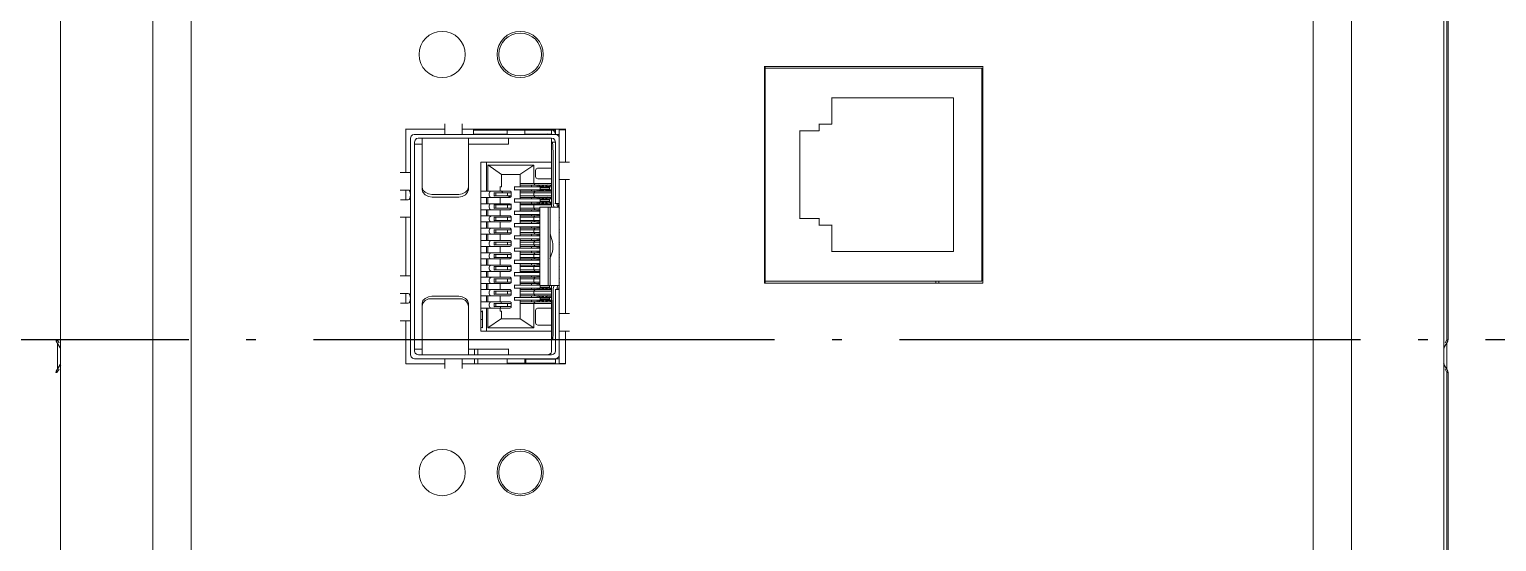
# Model space of a CAD drawing. Header units: millimetres. Extents: x 30557 to 235556, y -116603 to -73383.
# Drawn here: x 131827.3 to 131903.6, y -74602 to -74575.3 of the extents above; entities that cross this region are included whole.
import ezdxf

# ---------------------------------------------------------------- set-up
doc = ezdxf.new("R2010")
doc.units = ezdxf.units.MM
doc.linetypes.add('ZWCAD_ISO04W100', pattern=[30.5, 24, -3, 0.5, -3])

# ---------------------------------------------------------------- blocks, each defined once
blk = doc.blocks.new('RS20-0800')
at = {"lineweight": 0}
for points in [[(16011.037, 3262.494), (16011.037, 3392.391)], [(16017.049, 3392.391), (16017.049, 3262.345)], [(16095.047, 3392.391), (16095.047, 3262.345)], [(16101.036, 3262.494), (16101.036, 3392.391)], [(16019.546, 3388.412), (16019.546, 3261.775)], [(16092.548, 3388.412), (16092.548, 3262.282)], [(16092.548, 3267.278), (16092.548, 3388.242)], [(16101.036, 3372.283), (16101.036, 3331.919)], [(16101.248, 3371.627), (16101.248, 3332.533)], [(16101.332, 3371.627), (16101.332, 3332.533)], [(16071.043, 3350.313), (16056.82, 3350.313)], [(16056.841, 3350.313), (16056.841, 3336.216)], [(16056.883, 3350.185), (16056.883, 3350.334)], [(16071.043, 3336.216), (16071.043, 3350.334)], [(16070.98, 3350.185), (16056.863, 3350.185)], [(16056.883, 3350.185), (16056.883, 3336.343)], [(16070.98, 3350.185), (16070.98, 3336.343)], [(16061.223, 3346.545), (16061.223, 3348.281)], [(16061.223, 3348.259), (16069.139, 3348.259)], [(16069.139, 3348.259), (16069.139, 3338.269)], [(16036.035, 3345.889), (16036.035, 3346.566)], [(16037.177, 3345.889), (16037.177, 3346.566)], [(16060.397, 3346.122), (16060.397, 3346.566)], [(16060.397, 3346.545), (16061.223, 3346.545)], [(16036.035, 3346.227), (16033.474, 3346.227)], [(16033.495, 3346.227), (16033.495, 3343.412)], [(16034.067, 3345.889), (16033.939, 3345.868), (16033.855, 3345.762), (16033.812, 3345.635)], [(16033.812, 3345.635), (16033.812, 3331.538)], [(16043.232, 3345.889), (16034.045, 3345.889)], [(16034.067, 3345.381), (16034.108, 3345.508), (16034.193, 3345.613), (16034.32, 3345.635)], [(16042.977, 3345.635), (16034.3, 3345.635)], [(16034.574, 3345.635), (16034.574, 3342.46)], [(16043.887, 3346.227), (16037.157, 3346.227)], [(16037.58, 3345.635), (16037.58, 3342.46)], [(16037.898, 3345.91), (16037.898, 3346.185)], [(16037.898, 3346.164), (16040.099, 3346.164)], [(16037.898, 3345.91), (16040.099, 3345.91)], [(16041.241, 3346.164), (16040.077, 3346.164)], [(16040.099, 3346.164), (16040.099, 3346.249)], [(16040.099, 3345.889), (16040.099, 3346.185)], [(16040.184, 3345.635), (16040.184, 3345.254)], [(16041.241, 3346.164), (16041.241, 3346.249)], [(16041.241, 3345.889), (16041.241, 3346.185)], [(16041.241, 3346.164), (16042.977, 3346.164)], [(16041.241, 3345.91), (16042.977, 3345.91)], [(16042.829, 3345.889), (16042.703, 3345.931)], [(16042.977, 3345.91), (16042.977, 3346.185)], [(16043.232, 3345.91), (16043.21, 3346.038), (16043.105, 3346.142), (16042.977, 3346.164)], [(16042.977, 3346.164), (16043.232, 3346.164)], [(16042.977, 3345.91), (16042.977, 3345.889)], [(16042.977, 3345.635), (16043.105, 3345.613), (16043.21, 3345.508), (16043.232, 3345.381)], [(16042.977, 3345.635), (16042.977, 3345.381)], [(16043.232, 3345.91), (16043.232, 3346.185)], [(16043.232, 3345.91), (16043.232, 3345.889)], [(16043.486, 3345.635), (16043.464, 3345.762), (16043.358, 3345.868), (16043.232, 3345.889)], [(16043.232, 3345.889), (16043.486, 3345.889)], [(16043.486, 3346.227), (16043.486, 3346.185)], [(16043.486, 3345.635), (16043.486, 3346.207)], [(16043.486, 3346.185), (16043.887, 3346.185)], [(16043.486, 3342.671), (16043.486, 3345.656)], [(16043.887, 3344.09), (16043.887, 3346.249)], [(16059.149, 3340.407), (16059.149, 3346.142)], [(16059.149, 3346.122), (16060.397, 3346.122)], [(16034.067, 3345.381), (16034.067, 3331.792)], [(16034.067, 3345.254), (16034.574, 3345.254)], [(16040.184, 3345.254), (16037.558, 3345.254)], [(16042.977, 3341.148), (16042.977, 3345.401)], [(16042.977, 3345.381), (16042.998, 3345.36)], [(16042.977, 3345.381), (16042.998, 3345.381)], [(16043.083, 3344.746), (16043.062, 3345), (16043.062, 3345.19), (16043.041, 3345.339), (16042.998, 3345.381)], [(16042.998, 3345.381), (16043.232, 3345.381)], [(16043.083, 3341.783), (16043.083, 3344.767)], [(16043.232, 3345.381), (16043.232, 3342.671)], [(16038.384, 3344.09), (16038.744, 3344.09)], [(16038.384, 3344.09), (16038.384, 3342.185)], [(16038.744, 3344.09), (16038.744, 3342.185)], [(16038.744, 3344.09), (16042.977, 3344.09)], [(16039.739, 3343.285), (16038.829, 3343.899)], [(16038.85, 3342.185), (16038.85, 3343.899)], [(16038.85, 3343.877), (16041.834, 3343.877)], [(16041.834, 3343.877), (16040.924, 3343.285)], [(16041.834, 3343.877), (16041.834, 3342.693)], [(16042.089, 3343.687), (16041.982, 3343.645), (16041.94, 3343.539)], [(16041.94, 3343.539), (16041.94, 3343.138)], [(16042.935, 3343.687), (16042.067, 3343.687)], [(16042.977, 3343.687), (16042.914, 3343.687)], [(16043.486, 3344.09), (16044.163, 3344.09)], [(16033.812, 3343.412), (16033.135, 3343.412)], [(16040.946, 3343.285), (16039.718, 3343.285)], [(16039.739, 3343.285), (16039.739, 3342.481)], [(16041.919, 3342.587), (16040.924, 3342.587)], [(16040.946, 3342.693), (16040.946, 3343.306)], [(16040.946, 3342.587), (16040.946, 3342.714)], [(16040.946, 3342.693), (16041.834, 3342.693)], [(16040.946, 3342.481), (16040.946, 3342.608)], [(16041.686, 3342.481), (16041.686, 3342.608)], [(16041.919, 3342.587), (16041.813, 3342.714)], [(16041.834, 3342.693), (16042.977, 3342.693)], [(16042.977, 3342.587), (16041.898, 3342.587)], [(16041.94, 3343.138), (16041.982, 3343.031), (16042.089, 3342.989)], [(16042.046, 3342.481), (16042.046, 3342.608)], [(16042.089, 3342.989), (16042.935, 3342.989)], [(16042.236, 3342.502), (16042.131, 3342.608)], [(16042.152, 3342.481), (16042.152, 3342.608)], [(16042.363, 3342.587), (16042.469, 3342.502)], [(16042.469, 3342.587), (16042.469, 3342.502)], [(16042.617, 3342.502), (16042.723, 3342.608)], [(16042.617, 3342.502), (16042.617, 3342.608)], [(16042.977, 3342.587), (16042.829, 3342.502)], [(16042.935, 3342.989), (16042.977, 3342.989)], [(16043.232, 3341.402), (16043.232, 3342.693)], [(16043.486, 3342.946), (16044.163, 3342.946)], [(16043.486, 3342.671), (16043.486, 3341.402)], [(16043.887, 3334.226), (16043.887, 3342.968)], [(16033.664, 3342.269), (16033.135, 3342.269)], [(16033.156, 3341.634), (16033.664, 3341.634)], [(16033.495, 3342.269), (16033.495, 3341.634)], [(16033.664, 3342.269), (16033.728, 3342.248), (16033.77, 3342.185), (16033.791, 3342.079), (16033.812, 3341.952)], [(16033.812, 3341.952), (16033.791, 3341.825), (16033.77, 3341.718), (16033.728, 3341.656), (16033.664, 3341.634)], [(16034.574, 3342.29), (16034.574, 3342.481)], [(16034.574, 3342.46), (16034.617, 3342.269), (16034.765, 3342.121), (16034.976, 3342.015), (16035.21, 3341.974)], [(16035.21, 3341.803), (16034.976, 3341.846), (16034.765, 3341.952), (16034.617, 3342.121), (16034.574, 3342.29)], [(16036.945, 3341.974), (16035.188, 3341.974)], [(16035.21, 3341.803), (16036.945, 3341.803)], [(16036.776, 3341.803), (16036.416, 3341.803)], [(16036.945, 3341.974), (16037.177, 3342.015), (16037.389, 3342.121), (16037.517, 3342.269), (16037.58, 3342.46)], [(16037.58, 3342.29), (16037.517, 3342.121), (16037.389, 3341.952), (16037.177, 3341.846), (16036.945, 3341.803)], [(16037.58, 3342.46), (16037.58, 3342.29)], [(16038.744, 3342.185), (16038.363, 3342.185)], [(16038.744, 3341.783), (16038.363, 3341.783)], [(16038.384, 3342.036), (16038.384, 3342.206)], [(16038.384, 3341.931), (16038.384, 3342.058)], [(16038.384, 3341.783), (16038.384, 3341.952)], [(16038.384, 3341.783), (16038.384, 3341.38)], [(16038.744, 3342.185), (16038.85, 3342.185)], [(16038.744, 3341.783), (16038.744, 3341.38)], [(16038.744, 3341.783), (16038.85, 3341.783)], [(16038.85, 3342.185), (16039.633, 3342.185)], [(16038.85, 3341.38), (16038.85, 3341.803)], [(16038.85, 3341.783), (16039.633, 3341.783)], [(16038.935, 3342.036), (16038.977, 3342.142), (16039.082, 3342.185)], [(16038.935, 3341.931), (16038.935, 3342.058)], [(16039.082, 3341.783), (16038.977, 3341.825), (16038.935, 3341.931)], [(16039.358, 3342.079), (16039.231, 3342.079)], [(16039.358, 3341.888), (16039.231, 3341.888)], [(16039.252, 3342.079), (16039.252, 3341.888)], [(16039.252, 3342.079), (16039.274, 3342.058)], [(16039.252, 3341.888), (16039.274, 3341.867)], [(16039.654, 3342.079), (16039.337, 3342.079)], [(16039.654, 3341.888), (16039.337, 3341.888)], [(16039.358, 3342.079), (16039.358, 3341.888)], [(16039.739, 3342.481), (16039.612, 3342.481)], [(16040.289, 3342.185), (16039.612, 3342.185)], [(16040.289, 3341.783), (16039.612, 3341.783)], [(16039.633, 3342.481), (16039.633, 3342.185)], [(16040.077, 3342.079), (16039.633, 3342.079)], [(16040.077, 3341.888), (16039.633, 3341.888)], [(16039.633, 3341.783), (16039.633, 3341.38)], [(16039.823, 3342.079), (16039.739, 3342.206)], [(16040.332, 3341.803), (16040.036, 3341.909)], [(16040.077, 3342.079), (16040.12, 3342.079)], [(16040.077, 3341.888), (16040.12, 3341.888)], [(16040.141, 3342.079), (16040.099, 3342.079)], [(16040.141, 3341.888), (16040.099, 3341.888)], [(16040.12, 3341.888), (16040.12, 3342.1)], [(16040.246, 3342.079), (16040.12, 3342.079)], [(16040.246, 3341.888), (16040.12, 3341.888)], [(16040.353, 3341.888), (16040.226, 3341.888)], [(16040.246, 3342.079), (16040.353, 3342.079)], [(16040.353, 3341.846), (16040.268, 3341.783)], [(16040.289, 3342.185), (16040.353, 3342.142)], [(16040.353, 3341.846), (16040.353, 3342.163)], [(16040.607, 3342.481), (16040.543, 3342.481)], [(16040.607, 3342.29), (16040.543, 3342.29)], [(16040.607, 3341.698), (16040.543, 3341.698)], [(16040.565, 3342.481), (16040.565, 3342.29)], [(16040.565, 3341.698), (16040.565, 3341.486)], [(16040.607, 3342.481), (16042.977, 3342.481)], [(16040.607, 3342.29), (16042.004, 3342.29)], [(16040.607, 3341.698), (16042.977, 3341.698)], [(16041.834, 3342.079), (16040.924, 3342.079)], [(16041.919, 3341.783), (16040.924, 3341.783)], [(16040.946, 3342.185), (16040.946, 3342.312)], [(16040.946, 3342.079), (16040.946, 3342.206)], [(16040.946, 3342.185), (16042.977, 3342.185)], [(16040.946, 3341.888), (16040.946, 3342.1)], [(16040.946, 3341.783), (16040.946, 3341.909)], [(16040.946, 3341.888), (16041.834, 3341.888)], [(16040.946, 3341.698), (16040.946, 3341.803)], [(16041.686, 3342.185), (16041.686, 3342.312)], [(16041.686, 3341.698), (16041.686, 3341.803)], [(16042.977, 3342.079), (16041.813, 3342.079)], [(16041.919, 3341.783), (16041.813, 3341.909)], [(16041.834, 3342.079), (16041.919, 3342.206)], [(16041.834, 3342.079), (16041.834, 3341.888)], [(16041.834, 3341.888), (16042.977, 3341.888)], [(16042.977, 3341.783), (16041.898, 3341.783)], [(16042.236, 3342.29), (16041.982, 3342.29)], [(16042.046, 3342.185), (16042.046, 3342.312)], [(16042.046, 3341.698), (16042.046, 3341.803)], [(16042.236, 3341.698), (16042.131, 3341.803)], [(16042.152, 3342.185), (16042.152, 3342.312)], [(16042.152, 3342.185), (16042.236, 3342.29)], [(16042.152, 3341.698), (16042.152, 3341.803)], [(16042.469, 3342.502), (16042.216, 3342.502)], [(16042.85, 3342.439), (16042.216, 3342.439)], [(16042.85, 3342.29), (16042.216, 3342.29)], [(16042.469, 3341.698), (16042.216, 3341.698)], [(16042.85, 3341.634), (16042.216, 3341.634)], [(16042.236, 3342.439), (16042.236, 3342.502)], [(16042.236, 3342.502), (16042.236, 3342.481)], [(16042.236, 3342.332), (16042.236, 3342.46)], [(16042.236, 3342.29), (16042.236, 3342.354)], [(16042.236, 3342.332), (16042.85, 3342.332)], [(16042.236, 3342.29), (16042.236, 3342.269)], [(16042.236, 3342.269), (16042.469, 3342.269)], [(16042.236, 3341.634), (16042.236, 3341.718)], [(16042.236, 3341.698), (16042.258, 3341.677)], [(16042.236, 3341.529), (16042.236, 3341.656)], [(16042.469, 3342.269), (16042.342, 3342.185)], [(16042.363, 3341.783), (16042.469, 3341.698)], [(16042.469, 3342.269), (16042.469, 3342.185)], [(16042.469, 3341.783), (16042.469, 3341.698)], [(16042.85, 3342.502), (16042.596, 3342.502)], [(16042.723, 3342.185), (16042.596, 3342.29)], [(16042.85, 3341.698), (16042.596, 3341.698)], [(16042.617, 3342.185), (16042.617, 3342.29)], [(16042.617, 3342.269), (16042.85, 3342.269)], [(16042.617, 3341.698), (16042.723, 3341.803)], [(16042.617, 3341.698), (16042.617, 3341.803)], [(16042.935, 3342.29), (16042.829, 3342.29)], [(16042.977, 3341.783), (16042.829, 3341.698)], [(16042.85, 3342.481), (16042.85, 3342.524)], [(16042.85, 3342.481), (16042.85, 3342.439)], [(16042.85, 3342.332), (16042.85, 3342.46)], [(16042.85, 3342.332), (16042.85, 3342.29)], [(16042.85, 3342.269), (16042.85, 3342.312)], [(16042.85, 3342.269), (16042.977, 3342.185)], [(16042.85, 3341.698), (16042.85, 3341.634)], [(16042.85, 3341.698), (16042.872, 3341.677)], [(16042.85, 3341.529), (16042.85, 3341.656)], [(16042.977, 3342.29), (16042.914, 3342.29)], [(16043.146, 3341.148), (16043.126, 3341.189), (16043.083, 3341.338), (16043.083, 3341.783)], [(16038.744, 3341.38), (16038.363, 3341.38)], [(16038.744, 3340.979), (16038.363, 3340.979)], [(16038.384, 3341.232), (16038.384, 3341.402)], [(16038.384, 3341.148), (16038.384, 3341.253)], [(16038.384, 3340.979), (16038.384, 3341.168)], [(16038.384, 3340.979), (16038.384, 3340.598)], [(16038.744, 3341.38), (16038.85, 3341.38)], [(16038.744, 3340.979), (16038.744, 3340.598)], [(16038.744, 3340.979), (16038.85, 3340.979)], [(16038.85, 3341.38), (16039.633, 3341.38)], [(16038.85, 3340.598), (16038.85, 3340.999)], [(16038.85, 3340.979), (16039.633, 3340.979)], [(16038.935, 3341.232), (16038.977, 3341.338), (16039.082, 3341.38)], [(16038.935, 3341.148), (16038.935, 3341.253)], [(16039.082, 3340.979), (16038.977, 3341.021), (16038.935, 3341.148)], [(16039.358, 3341.296), (16039.231, 3341.296)], [(16039.358, 3341.084), (16039.231, 3341.084)], [(16039.252, 3341.296), (16039.252, 3341.084)], [(16039.252, 3341.296), (16039.274, 3341.274)], [(16039.252, 3341.084), (16039.274, 3341.063)], [(16039.654, 3341.296), (16039.337, 3341.296)], [(16039.654, 3341.084), (16039.337, 3341.084)], [(16039.358, 3341.296), (16039.358, 3341.084)], [(16040.289, 3341.38), (16039.612, 3341.38)], [(16040.289, 3340.979), (16039.612, 3340.979)], [(16040.077, 3341.296), (16039.633, 3341.296)], [(16040.077, 3341.084), (16039.633, 3341.084)], [(16039.633, 3340.979), (16039.633, 3340.598)], [(16040.077, 3341.296), (16040.12, 3341.296)], [(16040.077, 3341.084), (16040.12, 3341.084)], [(16040.141, 3341.296), (16040.099, 3341.296)], [(16040.141, 3341.084), (16040.099, 3341.084)], [(16040.12, 3341.084), (16040.12, 3341.317)], [(16040.246, 3341.296), (16040.12, 3341.296)], [(16040.246, 3341.084), (16040.12, 3341.084)], [(16040.353, 3341.084), (16040.226, 3341.084)], [(16040.246, 3341.296), (16040.353, 3341.296)], [(16040.353, 3341.041), (16040.268, 3340.979)], [(16040.289, 3341.38), (16040.353, 3341.338)], [(16040.353, 3341.041), (16040.353, 3341.36)], [(16040.607, 3341.486), (16040.543, 3341.486)], [(16040.607, 3340.893), (16040.543, 3340.893)], [(16040.607, 3340.682), (16040.543, 3340.682)], [(16040.565, 3340.893), (16040.565, 3340.682)], [(16040.607, 3341.486), (16042.004, 3341.486)], [(16040.607, 3340.893), (16042.216, 3340.893)], [(16040.607, 3340.682), (16042.004, 3340.682)], [(16041.834, 3341.296), (16040.924, 3341.296)], [(16041.919, 3340.979), (16040.924, 3340.979)], [(16040.946, 3341.38), (16040.946, 3341.507)], [(16040.946, 3341.296), (16040.946, 3341.402)], [(16040.946, 3341.38), (16042.977, 3341.38)], [(16040.946, 3341.084), (16040.946, 3341.317)], [(16040.946, 3340.979), (16040.946, 3341.105)], [(16040.946, 3341.084), (16041.834, 3341.084)], [(16040.946, 3340.893), (16040.946, 3340.999)], [(16040.946, 3340.598), (16040.946, 3340.703)], [(16041.686, 3341.38), (16041.686, 3341.507)], [(16041.686, 3340.893), (16041.686, 3340.999)], [(16041.686, 3340.598), (16041.686, 3340.703)], [(16042.977, 3341.296), (16041.813, 3341.296)], [(16041.919, 3340.979), (16041.813, 3341.105)], [(16041.834, 3341.296), (16041.919, 3341.402)], [(16041.834, 3341.296), (16041.834, 3341.084)], [(16041.834, 3341.084), (16042.216, 3341.084)], [(16042.216, 3340.979), (16041.898, 3340.979)], [(16042.236, 3341.486), (16041.982, 3341.486)], [(16042.216, 3340.682), (16041.982, 3340.682)], [(16042.046, 3341.38), (16042.046, 3341.507)], [(16042.046, 3340.893), (16042.046, 3340.999)], [(16042.046, 3340.598), (16042.046, 3340.703)], [(16042.216, 3340.915), (16042.131, 3340.999)], [(16042.152, 3341.38), (16042.236, 3341.507)], [(16042.152, 3341.38), (16042.152, 3341.507)], [(16042.152, 3340.893), (16042.152, 3340.999)], [(16042.152, 3340.598), (16042.152, 3340.703)], [(16042.152, 3340.598), (16042.216, 3340.682)], [(16042.85, 3341.486), (16042.216, 3341.486)], [(16042.216, 3341.148), (16042.216, 3336.047)], [(16042.216, 3341.148), (16042.765, 3341.148)], [(16042.236, 3341.486), (16042.236, 3341.55)], [(16042.236, 3341.529), (16042.85, 3341.529)], [(16042.236, 3341.486), (16042.469, 3341.486)], [(16042.236, 3341.486), (16042.258, 3341.465)], [(16042.469, 3341.486), (16042.342, 3341.38)], [(16042.469, 3341.486), (16042.469, 3341.38)], [(16042.723, 3341.38), (16042.596, 3341.507)], [(16042.617, 3341.38), (16042.617, 3341.507)], [(16042.617, 3341.486), (16042.85, 3341.486)], [(16042.892, 3341.148), (16042.745, 3341.148)], [(16042.765, 3341.148), (16042.765, 3336.047)], [(16042.935, 3341.486), (16042.829, 3341.486)], [(16042.85, 3341.529), (16042.85, 3341.486)], [(16042.85, 3341.486), (16042.977, 3341.402)], [(16042.85, 3341.486), (16042.872, 3341.465)], [(16043.486, 3341.148), (16042.872, 3341.148)], [(16042.892, 3336.047), (16042.892, 3341.168)], [(16042.977, 3341.486), (16042.914, 3341.486)], [(16043.486, 3341.402), (16043.21, 3341.402)], [(16043.337, 3341.402), (16043.358, 3341.253), (16043.379, 3341.168), (16043.401, 3341.148)], [(16043.358, 3341.296), (16043.464, 3341.296)], [(16043.443, 3341.296), (16043.443, 3341.148)], [(16043.486, 3341.296), (16043.443, 3341.296)], [(16043.486, 3341.402), (16043.486, 3335.792)], [(16043.486, 3336.047), (16043.486, 3341.168)], [(16043.486, 3341.148), (16043.506, 3341.126)], [(16043.486, 3341.084), (16043.506, 3341.063)], [(16071.043, 3340.979), (16070.959, 3340.979)], [(16071.043, 3340.788), (16070.959, 3340.788)], [(16033.812, 3340.492), (16033.135, 3340.492)], [(16033.495, 3340.492), (16033.495, 3336.682)], [(16038.744, 3340.598), (16038.363, 3340.598)], [(16038.744, 3340.195), (16038.363, 3340.195)], [(16038.744, 3339.793), (16038.363, 3339.793)], [(16038.384, 3340.427), (16038.384, 3340.619)], [(16038.384, 3340.343), (16038.384, 3340.45)], [(16038.384, 3340.195), (16038.384, 3340.364)], [(16038.384, 3340.195), (16038.384, 3339.793)], [(16038.384, 3339.644), (16038.384, 3339.814)], [(16038.744, 3340.598), (16038.85, 3340.598)], [(16038.744, 3340.195), (16038.744, 3339.793)], [(16038.744, 3340.195), (16038.85, 3340.195)], [(16038.744, 3339.793), (16038.85, 3339.793)], [(16038.85, 3340.598), (16039.633, 3340.598)], [(16038.85, 3339.793), (16038.85, 3340.216)], [(16038.85, 3340.195), (16039.633, 3340.195)], [(16038.85, 3339.793), (16039.633, 3339.793)], [(16038.935, 3340.427), (16038.977, 3340.534), (16039.082, 3340.598)], [(16038.935, 3340.343), (16038.935, 3340.45)], [(16039.082, 3340.195), (16038.977, 3340.238), (16038.935, 3340.343)], [(16038.935, 3339.644), (16038.977, 3339.751), (16039.082, 3339.793)], [(16039.358, 3340.492), (16039.231, 3340.492)], [(16039.358, 3340.28), (16039.231, 3340.28)], [(16039.252, 3340.492), (16039.252, 3340.28)], [(16039.252, 3340.492), (16039.274, 3340.47)], [(16039.252, 3340.28), (16039.274, 3340.258)], [(16039.654, 3340.492), (16039.337, 3340.492)], [(16039.654, 3340.28), (16039.337, 3340.28)], [(16039.358, 3340.492), (16039.358, 3340.28)], [(16040.289, 3340.598), (16039.612, 3340.598)], [(16040.289, 3340.195), (16039.612, 3340.195)], [(16040.289, 3339.793), (16039.612, 3339.793)], [(16040.077, 3340.492), (16039.633, 3340.492)], [(16040.077, 3340.28), (16039.633, 3340.28)], [(16039.633, 3340.195), (16039.633, 3339.793)], [(16040.077, 3340.492), (16040.12, 3340.492)], [(16040.077, 3340.28), (16040.12, 3340.28)], [(16040.141, 3340.492), (16040.099, 3340.492)], [(16040.141, 3340.28), (16040.099, 3340.28)], [(16040.12, 3340.28), (16040.12, 3340.512)], [(16040.246, 3340.492), (16040.12, 3340.492)], [(16040.246, 3340.28), (16040.12, 3340.28)], [(16040.12, 3339.475), (16040.12, 3339.708)], [(16040.353, 3340.28), (16040.226, 3340.28)], [(16040.246, 3340.492), (16040.353, 3340.492)], [(16040.353, 3340.238), (16040.268, 3340.195)], [(16040.289, 3340.598), (16040.353, 3340.534)], [(16040.289, 3339.793), (16040.353, 3339.729)], [(16040.353, 3340.238), (16040.353, 3340.554)], [(16040.353, 3339.433), (16040.353, 3339.751)], [(16040.607, 3340.089), (16040.543, 3340.089)], [(16040.607, 3339.878), (16040.543, 3339.878)], [(16040.565, 3340.089), (16040.565, 3339.878)], [(16040.607, 3340.089), (16042.216, 3340.089)], [(16040.607, 3339.878), (16042.004, 3339.878)], [(16041.834, 3340.492), (16040.924, 3340.492)], [(16041.919, 3340.195), (16040.924, 3340.195)], [(16040.946, 3340.492), (16040.946, 3340.619)], [(16040.946, 3340.598), (16042.216, 3340.598)], [(16040.946, 3340.28), (16040.946, 3340.512)], [(16040.946, 3340.195), (16040.946, 3340.301)], [(16040.946, 3340.28), (16041.834, 3340.28)], [(16040.946, 3340.089), (16040.946, 3340.216)], [(16040.946, 3339.793), (16040.946, 3339.898)], [(16040.946, 3339.687), (16040.946, 3339.814)], [(16040.946, 3339.793), (16042.216, 3339.793)], [(16040.946, 3339.496), (16040.946, 3339.708)], [(16041.686, 3340.089), (16041.686, 3340.216)], [(16041.686, 3339.793), (16041.686, 3339.898)], [(16042.216, 3340.492), (16041.813, 3340.492)], [(16041.919, 3340.195), (16041.813, 3340.301)], [(16041.834, 3340.492), (16041.919, 3340.619)], [(16041.834, 3340.492), (16041.834, 3340.28)], [(16041.834, 3340.28), (16042.216, 3340.28)], [(16041.834, 3339.687), (16041.919, 3339.814)], [(16042.216, 3340.195), (16041.898, 3340.195)], [(16042.216, 3339.878), (16041.982, 3339.878)], [(16042.046, 3340.089), (16042.046, 3340.216)], [(16042.046, 3339.793), (16042.046, 3339.898)], [(16042.216, 3340.11), (16042.131, 3340.216)], [(16042.152, 3340.089), (16042.152, 3340.216)], [(16042.152, 3339.793), (16042.152, 3339.898)], [(16042.152, 3339.793), (16042.216, 3339.878)], [(16043.486, 3340.492), (16043.506, 3340.47)], [(16043.486, 3340.28), (16043.506, 3340.258)], [(16060.397, 3340.407), (16059.126, 3340.407)], [(16061.223, 3339.984), (16060.376, 3339.984)], [(16060.397, 3339.984), (16060.397, 3340.427)], [(16061.223, 3338.269), (16061.223, 3340.004)], [(16038.744, 3339.391), (16038.363, 3339.391)], [(16038.744, 3338.988), (16038.363, 3338.988)], [(16038.384, 3339.539), (16038.384, 3339.666)], [(16038.384, 3339.391), (16038.384, 3339.56)], [(16038.384, 3339.391), (16038.384, 3338.988)], [(16038.384, 3338.841), (16038.384, 3339.01)], [(16038.384, 3338.734), (16038.384, 3338.862)], [(16038.384, 3338.586), (16038.384, 3338.756)], [(16038.744, 3339.391), (16038.744, 3338.988)], [(16038.744, 3339.391), (16038.85, 3339.391)], [(16038.744, 3338.988), (16038.85, 3338.988)], [(16038.85, 3338.988), (16038.85, 3339.412)], [(16038.85, 3339.391), (16039.633, 3339.391)], [(16038.85, 3338.988), (16039.633, 3338.988)], [(16038.935, 3339.539), (16038.935, 3339.666)], [(16039.082, 3339.391), (16038.977, 3339.433), (16038.935, 3339.539)], [(16038.935, 3338.841), (16038.977, 3338.946), (16039.082, 3338.988)], [(16038.935, 3338.734), (16038.935, 3338.862)], [(16039.358, 3339.687), (16039.231, 3339.687)], [(16039.358, 3339.475), (16039.231, 3339.475)], [(16039.358, 3338.883), (16039.231, 3338.883)], [(16039.252, 3339.687), (16039.252, 3339.475)], [(16039.252, 3339.687), (16039.274, 3339.666)], [(16039.252, 3339.475), (16039.274, 3339.455)], [(16039.252, 3338.883), (16039.252, 3338.693)], [(16039.252, 3338.883), (16039.274, 3338.862)], [(16039.654, 3339.687), (16039.337, 3339.687)], [(16039.654, 3339.475), (16039.337, 3339.475)], [(16039.654, 3338.883), (16039.337, 3338.883)], [(16039.358, 3339.687), (16039.358, 3339.475)], [(16039.358, 3338.883), (16039.358, 3338.693)], [(16040.289, 3339.391), (16039.612, 3339.391)], [(16040.289, 3338.988), (16039.612, 3338.988)], [(16040.077, 3339.687), (16039.633, 3339.687)], [(16040.077, 3339.475), (16039.633, 3339.475)], [(16039.633, 3339.391), (16039.633, 3338.988)], [(16040.077, 3338.883), (16039.633, 3338.883)], [(16040.077, 3339.687), (16040.12, 3339.687)], [(16040.077, 3339.475), (16040.12, 3339.475)], [(16040.077, 3338.883), (16040.12, 3338.883)], [(16040.141, 3339.687), (16040.099, 3339.687)], [(16040.141, 3339.475), (16040.099, 3339.475)], [(16040.141, 3338.883), (16040.099, 3338.883)], [(16040.246, 3339.687), (16040.12, 3339.687)], [(16040.246, 3339.475), (16040.12, 3339.475)], [(16040.12, 3338.693), (16040.12, 3338.904)], [(16040.246, 3338.883), (16040.12, 3338.883)], [(16040.353, 3339.475), (16040.226, 3339.475)], [(16040.246, 3339.687), (16040.353, 3339.687)], [(16040.246, 3338.883), (16040.353, 3338.883)], [(16040.353, 3339.433), (16040.268, 3339.391)], [(16040.289, 3338.988), (16040.353, 3338.946)], [(16040.353, 3338.629), (16040.353, 3338.967)], [(16040.607, 3339.285), (16040.543, 3339.285)], [(16040.607, 3339.094), (16040.543, 3339.094)], [(16040.565, 3339.285), (16040.565, 3339.094)], [(16040.607, 3339.285), (16042.216, 3339.285)], [(16040.607, 3339.094), (16042.004, 3339.094)], [(16041.834, 3339.687), (16040.924, 3339.687)], [(16041.919, 3339.391), (16040.924, 3339.391)], [(16041.834, 3338.883), (16040.924, 3338.883)], [(16040.946, 3339.391), (16040.946, 3339.517)], [(16040.946, 3339.496), (16041.834, 3339.496)], [(16040.946, 3339.285), (16040.946, 3339.412)], [(16040.946, 3338.988), (16040.946, 3339.115)], [(16040.946, 3338.883), (16040.946, 3339.01)], [(16040.946, 3338.988), (16042.216, 3338.988)], [(16040.946, 3338.693), (16040.946, 3338.904)], [(16041.686, 3339.285), (16041.686, 3339.412)], [(16041.686, 3338.988), (16041.686, 3339.115)], [(16042.216, 3339.687), (16041.813, 3339.687)], [(16041.919, 3339.391), (16041.813, 3339.517)], [(16042.216, 3338.883), (16041.813, 3338.883)], [(16041.834, 3339.687), (16041.834, 3339.496)], [(16041.834, 3339.496), (16042.216, 3339.496)], [(16041.834, 3338.883), (16041.919, 3339.01)], [(16041.834, 3338.883), (16041.834, 3338.693)], [(16042.216, 3339.391), (16041.898, 3339.391)], [(16042.216, 3339.094), (16041.982, 3339.094)], [(16042.046, 3339.285), (16042.046, 3339.412)], [(16042.046, 3338.988), (16042.046, 3339.115)], [(16042.216, 3339.306), (16042.131, 3339.412)], [(16042.152, 3339.285), (16042.152, 3339.412)], [(16042.152, 3338.988), (16042.152, 3339.115)], [(16042.152, 3338.988), (16042.216, 3339.073)], [(16042.892, 3339.412), (16043.041, 3338.904)], [(16043.041, 3338.904), (16043.062, 3338.777), (16043.062, 3338.417), (16043.041, 3338.269)], [(16043.486, 3339.687), (16043.506, 3339.666)], [(16043.486, 3339.475), (16043.506, 3339.455)], [(16043.486, 3338.883), (16043.506, 3338.862)], [(16038.744, 3338.586), (16038.363, 3338.586)], [(16038.744, 3338.184), (16038.363, 3338.184)], [(16038.384, 3338.586), (16038.384, 3338.184)], [(16038.384, 3338.036), (16038.384, 3338.205)], [(16038.384, 3337.93), (16038.384, 3338.057)], [(16038.384, 3337.782), (16038.384, 3337.952)], [(16038.744, 3338.586), (16038.744, 3338.184)], [(16038.744, 3338.586), (16038.85, 3338.586)], [(16038.744, 3338.184), (16038.85, 3338.184)], [(16038.85, 3338.184), (16038.85, 3338.607)], [(16038.85, 3338.586), (16039.633, 3338.586)], [(16038.85, 3338.184), (16039.633, 3338.184)], [(16038.85, 3337.379), (16038.85, 3337.804)], [(16039.082, 3338.586), (16038.977, 3338.629), (16038.935, 3338.734)], [(16038.935, 3338.036), (16038.977, 3338.142), (16039.082, 3338.184)], [(16038.935, 3337.93), (16038.935, 3338.057)], [(16039.082, 3337.782), (16038.977, 3337.824), (16038.935, 3337.93)], [(16039.358, 3338.693), (16039.231, 3338.693)], [(16039.358, 3338.079), (16039.231, 3338.079)], [(16039.358, 3337.888), (16039.231, 3337.888)], [(16039.252, 3338.693), (16039.274, 3338.671)], [(16039.252, 3338.079), (16039.252, 3337.888)], [(16039.252, 3338.079), (16039.274, 3338.057)], [(16039.252, 3337.888), (16039.274, 3337.867)], [(16039.654, 3338.693), (16039.337, 3338.693)], [(16039.654, 3338.079), (16039.337, 3338.079)], [(16039.654, 3337.888), (16039.337, 3337.888)], [(16039.358, 3338.079), (16039.358, 3337.888)], [(16040.289, 3338.586), (16039.612, 3338.586)], [(16040.289, 3338.184), (16039.612, 3338.184)], [(16040.077, 3338.693), (16039.633, 3338.693)], [(16039.633, 3338.586), (16039.633, 3338.184)], [(16040.077, 3338.079), (16039.633, 3338.079)], [(16040.077, 3337.888), (16039.633, 3337.888)], [(16040.077, 3338.693), (16040.12, 3338.693)], [(16040.077, 3338.079), (16040.12, 3338.079)], [(16040.077, 3337.888), (16040.12, 3337.888)], [(16040.141, 3338.693), (16040.099, 3338.693)], [(16040.141, 3338.079), (16040.099, 3338.079)], [(16040.141, 3337.888), (16040.099, 3337.888)], [(16040.246, 3338.693), (16040.12, 3338.693)], [(16040.12, 3337.888), (16040.12, 3338.099)], [(16040.246, 3338.079), (16040.12, 3338.079)], [(16040.246, 3337.888), (16040.12, 3337.888)], [(16040.353, 3338.693), (16040.226, 3338.693)], [(16040.353, 3337.888), (16040.226, 3337.888)], [(16040.246, 3338.079), (16040.353, 3338.079)], [(16040.353, 3338.629), (16040.268, 3338.586)], [(16040.353, 3337.846), (16040.268, 3337.782)], [(16040.289, 3338.184), (16040.353, 3338.142)], [(16040.353, 3337.846), (16040.353, 3338.164)], [(16040.607, 3338.481), (16040.543, 3338.481)], [(16040.607, 3338.29), (16040.543, 3338.29)], [(16040.565, 3338.481), (16040.565, 3338.29)], [(16040.607, 3338.481), (16042.216, 3338.481)], [(16040.607, 3338.29), (16042.004, 3338.29)], [(16041.919, 3338.586), (16040.924, 3338.586)], [(16041.834, 3338.079), (16040.924, 3338.079)], [(16040.946, 3338.586), (16040.946, 3338.714)], [(16040.946, 3338.693), (16041.834, 3338.693)], [(16040.946, 3338.481), (16040.946, 3338.607)], [(16040.946, 3338.184), (16040.946, 3338.311)], [(16040.946, 3338.079), (16040.946, 3338.205)], [(16040.946, 3338.184), (16042.216, 3338.184)], [(16040.946, 3337.888), (16040.946, 3338.099)], [(16040.946, 3337.782), (16040.946, 3337.908)], [(16040.946, 3337.888), (16041.834, 3337.888)], [(16040.946, 3337.698), (16040.946, 3337.804)], [(16041.686, 3338.481), (16041.686, 3338.607)], [(16041.686, 3338.184), (16041.686, 3338.311)], [(16041.686, 3337.698), (16041.686, 3337.804)], [(16041.919, 3338.586), (16041.813, 3338.714)], [(16042.216, 3338.079), (16041.813, 3338.079)], [(16041.919, 3337.782), (16041.813, 3337.908)], [(16041.834, 3338.693), (16042.216, 3338.693)], [(16041.834, 3338.079), (16041.919, 3338.205)], [(16041.834, 3338.079), (16041.834, 3337.888)], [(16041.834, 3337.888), (16042.216, 3337.888)], [(16042.216, 3338.586), (16041.898, 3338.586)], [(16042.216, 3338.29), (16041.982, 3338.29)], [(16042.046, 3338.481), (16042.046, 3338.607)], [(16042.046, 3338.184), (16042.046, 3338.311)], [(16042.046, 3337.698), (16042.046, 3337.804)], [(16042.216, 3338.522), (16042.131, 3338.607)], [(16042.216, 3337.719), (16042.131, 3337.804)], [(16042.152, 3338.481), (16042.152, 3338.607)], [(16042.152, 3338.184), (16042.152, 3338.311)], [(16042.152, 3338.184), (16042.216, 3338.29)], [(16042.152, 3337.698), (16042.152, 3337.804)], [(16043.041, 3338.269), (16042.872, 3337.782)], [(16043.486, 3338.693), (16043.506, 3338.671)], [(16043.486, 3338.079), (16043.506, 3338.057)], [(16043.486, 3337.888), (16043.506, 3337.867)], [(16069.139, 3338.269), (16061.202, 3338.269)], [(16038.744, 3337.782), (16038.363, 3337.782)], [(16038.744, 3337.379), (16038.363, 3337.379)], [(16038.744, 3336.978), (16038.363, 3336.978)], [(16038.384, 3337.782), (16038.384, 3337.379)], [(16038.384, 3337.465), (16038.384, 3335.094)], [(16038.384, 3337.465), (16038.406, 3337.443)], [(16038.384, 3337.232), (16038.384, 3337.401)], [(16038.384, 3337.147), (16038.384, 3337.253)], [(16038.384, 3336.978), (16038.384, 3337.169)], [(16038.384, 3336.978), (16038.384, 3336.597)], [(16038.744, 3337.782), (16038.744, 3337.379)], [(16038.744, 3337.782), (16038.85, 3337.782)], [(16038.744, 3337.379), (16038.85, 3337.379)], [(16038.744, 3336.978), (16038.744, 3336.597)], [(16038.744, 3336.978), (16038.85, 3336.978)], [(16038.85, 3337.782), (16039.633, 3337.782)], [(16038.85, 3337.379), (16039.633, 3337.379)], [(16038.85, 3336.597), (16038.85, 3336.998)], [(16038.85, 3336.978), (16039.633, 3336.978)], [(16038.935, 3337.232), (16038.977, 3337.337), (16039.082, 3337.379)], [(16038.935, 3337.147), (16038.935, 3337.253)], [(16039.082, 3336.978), (16038.977, 3337.041), (16038.935, 3337.147)], [(16039.358, 3337.295), (16039.231, 3337.295)], [(16039.358, 3337.084), (16039.231, 3337.084)], [(16039.252, 3337.295), (16039.252, 3337.084)], [(16039.252, 3337.295), (16039.274, 3337.274)], [(16039.252, 3337.084), (16039.274, 3337.062)], [(16039.654, 3337.295), (16039.337, 3337.295)], [(16039.654, 3337.084), (16039.337, 3337.084)], [(16039.358, 3337.295), (16039.358, 3337.084)], [(16040.289, 3337.782), (16039.612, 3337.782)], [(16040.289, 3337.379), (16039.612, 3337.379)], [(16040.289, 3336.978), (16039.612, 3336.978)], [(16039.633, 3337.782), (16039.633, 3337.379)], [(16040.077, 3337.295), (16039.633, 3337.295)], [(16040.077, 3337.084), (16039.633, 3337.084)], [(16039.633, 3336.978), (16039.633, 3336.597)], [(16040.077, 3337.295), (16040.12, 3337.295)], [(16040.077, 3337.084), (16040.12, 3337.084)], [(16040.141, 3337.295), (16040.099, 3337.295)], [(16040.141, 3337.084), (16040.099, 3337.084)], [(16040.12, 3337.084), (16040.12, 3337.317)], [(16040.246, 3337.295), (16040.12, 3337.295)], [(16040.246, 3337.084), (16040.12, 3337.084)], [(16040.353, 3337.084), (16040.226, 3337.084)], [(16040.246, 3337.295), (16040.353, 3337.295)], [(16040.353, 3337.041), (16040.268, 3336.978)], [(16040.289, 3337.379), (16040.353, 3337.337)], [(16040.353, 3337.041), (16040.353, 3337.358)], [(16040.607, 3337.698), (16040.543, 3337.698)], [(16040.607, 3337.485), (16040.543, 3337.485)], [(16040.607, 3336.893), (16040.543, 3336.893)], [(16040.565, 3337.698), (16040.565, 3337.485)], [(16040.565, 3336.893), (16040.565, 3336.682)], [(16040.607, 3337.698), (16042.216, 3337.698)], [(16040.607, 3337.485), (16042.004, 3337.485)], [(16040.607, 3336.893), (16042.216, 3336.893)], [(16041.919, 3337.782), (16040.924, 3337.782)], [(16041.834, 3337.295), (16040.924, 3337.295)], [(16041.919, 3336.978), (16040.924, 3336.978)], [(16040.946, 3337.379), (16040.946, 3337.507)], [(16040.946, 3337.295), (16040.946, 3337.401)], [(16040.946, 3337.379), (16042.216, 3337.379)], [(16040.946, 3337.084), (16040.946, 3337.317)], [(16040.946, 3336.978), (16040.946, 3337.105)], [(16040.946, 3337.084), (16041.834, 3337.084)], [(16040.946, 3336.893), (16040.946, 3336.998)], [(16041.686, 3337.379), (16041.686, 3337.507)], [(16041.686, 3336.893), (16041.686, 3336.998)], [(16042.216, 3337.295), (16041.813, 3337.295)], [(16041.919, 3336.978), (16041.813, 3337.105)], [(16041.834, 3337.295), (16041.919, 3337.401)], [(16041.834, 3337.295), (16041.834, 3337.084)], [(16041.834, 3337.084), (16042.216, 3337.084)], [(16042.216, 3337.782), (16041.898, 3337.782)], [(16042.216, 3336.978), (16041.898, 3336.978)], [(16042.216, 3337.485), (16041.982, 3337.485)], [(16042.046, 3337.379), (16042.046, 3337.507)], [(16042.046, 3336.893), (16042.046, 3336.998)], [(16042.216, 3336.914), (16042.131, 3336.998)], [(16042.152, 3337.379), (16042.152, 3337.507)], [(16042.152, 3337.379), (16042.216, 3337.485)], [(16042.152, 3336.893), (16042.152, 3336.998)], [(16043.486, 3337.295), (16043.506, 3337.274)], [(16043.486, 3337.084), (16043.506, 3337.062)], [(16033.812, 3336.682), (16033.135, 3336.682)], [(16038.744, 3336.597), (16038.363, 3336.597)], [(16038.744, 3336.194), (16038.363, 3336.194)], [(16038.384, 3336.427), (16038.384, 3336.617)], [(16038.384, 3336.343), (16038.384, 3336.448)], [(16038.384, 3336.194), (16038.384, 3336.364)], [(16038.384, 3336.194), (16038.384, 3335.792)], [(16038.744, 3336.597), (16038.85, 3336.597)], [(16038.744, 3336.194), (16038.744, 3335.792)], [(16038.744, 3336.194), (16038.85, 3336.194)], [(16038.85, 3336.597), (16039.633, 3336.597)], [(16038.85, 3335.792), (16038.85, 3336.216)], [(16038.85, 3336.194), (16039.633, 3336.194)], [(16038.935, 3336.427), (16038.977, 3336.533), (16039.082, 3336.597)], [(16038.935, 3336.343), (16038.935, 3336.448)], [(16039.082, 3336.194), (16038.977, 3336.237), (16038.935, 3336.343)], [(16039.358, 3336.491), (16039.231, 3336.491)], [(16039.358, 3336.279), (16039.231, 3336.279)], [(16039.252, 3336.491), (16039.252, 3336.279)], [(16039.252, 3336.491), (16039.274, 3336.47)], [(16039.252, 3336.279), (16039.274, 3336.259)], [(16039.654, 3336.491), (16039.337, 3336.491)], [(16039.654, 3336.279), (16039.337, 3336.279)], [(16039.358, 3336.491), (16039.358, 3336.279)], [(16040.289, 3336.597), (16039.612, 3336.597)], [(16040.289, 3336.194), (16039.612, 3336.194)], [(16040.077, 3336.491), (16039.633, 3336.491)], [(16040.077, 3336.279), (16039.633, 3336.279)], [(16039.633, 3336.194), (16039.633, 3335.792)], [(16040.077, 3336.491), (16040.12, 3336.491)], [(16040.077, 3336.279), (16040.12, 3336.279)], [(16040.141, 3336.491), (16040.099, 3336.491)], [(16040.141, 3336.279), (16040.099, 3336.279)], [(16040.12, 3336.279), (16040.12, 3336.512)], [(16040.246, 3336.491), (16040.12, 3336.491)], [(16040.246, 3336.279), (16040.12, 3336.279)], [(16040.353, 3336.279), (16040.226, 3336.279)], [(16040.246, 3336.491), (16040.353, 3336.491)], [(16040.353, 3336.237), (16040.268, 3336.194)], [(16040.289, 3336.597), (16040.353, 3336.533)], [(16040.353, 3336.237), (16040.353, 3336.555)], [(16040.607, 3336.682), (16040.543, 3336.682)], [(16040.607, 3336.089), (16040.543, 3336.089)], [(16040.565, 3336.089), (16040.565, 3335.877)], [(16040.607, 3336.682), (16042.004, 3336.682)], [(16040.607, 3336.089), (16042.216, 3336.089)], [(16041.834, 3336.491), (16040.924, 3336.491)], [(16041.919, 3336.194), (16040.924, 3336.194)], [(16040.946, 3336.597), (16040.946, 3336.703)], [(16040.946, 3336.491), (16040.946, 3336.617)], [(16040.946, 3336.597), (16042.216, 3336.597)], [(16040.946, 3336.279), (16040.946, 3336.512)], [(16040.946, 3336.194), (16040.946, 3336.3)], [(16040.946, 3336.279), (16041.834, 3336.279)], [(16040.946, 3336.089), (16040.946, 3336.216)], [(16040.946, 3335.792), (16040.946, 3335.898)], [(16041.686, 3336.597), (16041.686, 3336.703)], [(16041.686, 3336.089), (16041.686, 3336.216)], [(16041.686, 3335.792), (16041.686, 3335.898)], [(16042.216, 3336.491), (16041.813, 3336.491)], [(16041.919, 3336.194), (16041.813, 3336.3)], [(16041.834, 3336.491), (16041.919, 3336.617)], [(16041.834, 3336.491), (16041.834, 3336.279)], [(16041.834, 3336.279), (16042.216, 3336.279)], [(16042.216, 3336.194), (16041.898, 3336.194)], [(16042.216, 3336.682), (16041.982, 3336.682)], [(16042.046, 3336.597), (16042.046, 3336.703)], [(16042.046, 3336.089), (16042.046, 3336.216)], [(16042.046, 3335.792), (16042.046, 3335.898)], [(16042.216, 3336.11), (16042.131, 3336.216)], [(16042.152, 3336.597), (16042.152, 3336.703)], [(16042.152, 3336.597), (16042.216, 3336.682)], [(16042.152, 3336.089), (16042.152, 3336.216)], [(16042.152, 3335.792), (16042.236, 3335.898)], [(16042.152, 3335.792), (16042.152, 3335.898)], [(16042.216, 3336.047), (16042.765, 3336.047)], [(16042.85, 3336.047), (16042.216, 3336.047)], [(16042.236, 3335.941), (16042.236, 3336.068)], [(16042.236, 3336.047), (16042.258, 3336.025)], [(16042.236, 3335.877), (16042.236, 3335.962)], [(16042.236, 3335.941), (16042.85, 3335.941)], [(16042.723, 3335.792), (16042.596, 3335.898)], [(16042.617, 3335.792), (16042.617, 3335.898)], [(16042.765, 3336.047), (16042.892, 3336.047)], [(16042.85, 3335.941), (16042.85, 3336.068)], [(16042.85, 3336.047), (16042.872, 3336.025)], [(16042.85, 3335.941), (16042.85, 3335.877)], [(16043.486, 3336.047), (16042.872, 3336.047)], [(16042.977, 3335.327), (16042.977, 3336.068)], [(16043.083, 3335.411), (16043.083, 3335.856), (16043.146, 3336.047)], [(16043.401, 3336.047), (16043.379, 3336.004), (16043.358, 3335.919), (16043.337, 3335.792)], [(16043.486, 3336.491), (16043.506, 3336.47)], [(16043.486, 3336.279), (16043.506, 3336.259)], [(16043.486, 3336.047), (16043.506, 3336.025)], [(16056.841, 3336.216), (16071.043, 3336.216)], [(16070.98, 3336.343), (16056.863, 3336.343)], [(16056.883, 3336.216), (16056.883, 3336.364)], [(16067.996, 3336.216), (16067.996, 3336.364)], [(16068.186, 3336.216), (16068.186, 3336.364)], [(16068.186, 3336.343), (16068.186, 3336.216)], [(16033.664, 3335.538), (16033.135, 3335.538)], [(16033.495, 3335.538), (16033.495, 3334.904)], [(16033.664, 3335.538), (16033.728, 3335.518), (16033.77, 3335.453), (16033.791, 3335.348), (16033.812, 3335.22)], [(16033.812, 3335.22), (16033.791, 3335.094), (16033.77, 3334.988), (16033.728, 3334.924), (16033.664, 3334.904)], [(16034.574, 3334.882), (16034.617, 3335.073), (16034.765, 3335.22), (16034.976, 3335.327), (16035.21, 3335.369)], [(16035.21, 3335.2), (16034.976, 3335.179), (16034.765, 3335.073), (16034.617, 3334.904), (16034.574, 3334.712)], [(16036.945, 3335.369), (16035.188, 3335.369)], [(16035.21, 3335.2), (16036.945, 3335.2)], [(16036.437, 3335.369), (16036.776, 3335.369)], [(16036.945, 3335.369), (16037.177, 3335.327), (16037.389, 3335.22), (16037.517, 3335.073), (16037.58, 3334.882)], [(16037.58, 3334.712), (16037.517, 3334.904), (16037.389, 3335.073), (16037.177, 3335.179), (16036.945, 3335.2)], [(16038.744, 3335.792), (16038.363, 3335.792)], [(16038.744, 3335.39), (16038.363, 3335.39)], [(16038.744, 3334.988), (16038.363, 3334.988)], [(16038.384, 3335.645), (16038.384, 3335.814)], [(16038.384, 3335.538), (16038.384, 3335.665)], [(16038.384, 3335.39), (16038.384, 3335.56)], [(16038.384, 3335.39), (16038.384, 3334.988)], [(16038.384, 3335.094), (16038.406, 3335.073)], [(16038.384, 3334.839), (16038.384, 3335.009)], [(16038.744, 3335.792), (16038.85, 3335.792)], [(16038.744, 3335.39), (16038.744, 3334.988)], [(16038.744, 3335.39), (16038.85, 3335.39)], [(16038.744, 3334.988), (16038.85, 3334.988)], [(16038.85, 3335.792), (16039.633, 3335.792)], [(16038.85, 3334.988), (16038.85, 3335.411)], [(16038.85, 3335.39), (16039.633, 3335.39)], [(16038.85, 3334.988), (16039.633, 3334.988)], [(16038.935, 3335.645), (16038.977, 3335.749), (16039.082, 3335.792)], [(16038.935, 3335.538), (16038.935, 3335.665)], [(16039.082, 3335.39), (16038.977, 3335.433), (16038.935, 3335.538)], [(16038.935, 3334.839), (16038.977, 3334.946), (16039.082, 3334.988)], [(16039.358, 3335.687), (16039.231, 3335.687)], [(16039.358, 3335.496), (16039.231, 3335.496)], [(16039.252, 3335.687), (16039.252, 3335.496)], [(16039.252, 3335.687), (16039.274, 3335.665)], [(16039.252, 3335.496), (16039.274, 3335.475)], [(16039.654, 3335.687), (16039.337, 3335.687)], [(16039.654, 3335.496), (16039.337, 3335.496)], [(16039.358, 3335.687), (16039.358, 3335.496)], [(16040.289, 3335.792), (16039.612, 3335.792)], [(16040.289, 3335.39), (16039.612, 3335.39)], [(16040.289, 3334.988), (16039.612, 3334.988)], [(16040.077, 3335.687), (16039.633, 3335.687)], [(16040.077, 3335.496), (16039.633, 3335.496)], [(16039.633, 3335.39), (16039.633, 3334.988)], [(16039.696, 3334.882), (16039.739, 3335.009)], [(16040.077, 3335.687), (16040.12, 3335.687)], [(16040.077, 3335.496), (16040.12, 3335.496)], [(16040.141, 3335.687), (16040.099, 3335.687)], [(16040.141, 3335.496), (16040.099, 3335.496)], [(16040.12, 3335.496), (16040.12, 3335.708)], [(16040.246, 3335.687), (16040.12, 3335.687)], [(16040.246, 3335.496), (16040.12, 3335.496)], [(16040.353, 3335.496), (16040.226, 3335.496)], [(16040.246, 3335.687), (16040.353, 3335.687)], [(16040.353, 3335.433), (16040.268, 3335.39)], [(16040.289, 3335.792), (16040.353, 3335.729)], [(16040.289, 3334.988), (16040.353, 3334.946)], [(16040.353, 3335.433), (16040.353, 3335.749)], [(16040.353, 3334.628), (16040.353, 3334.967)], [(16040.607, 3335.877), (16040.543, 3335.877)], [(16040.607, 3335.284), (16040.543, 3335.284)], [(16040.607, 3335.094), (16040.543, 3335.094)], [(16040.565, 3335.284), (16040.565, 3335.094)], [(16040.607, 3335.877), (16042.004, 3335.877)], [(16040.607, 3335.284), (16042.977, 3335.284)], [(16040.607, 3335.094), (16042.004, 3335.094)], [(16041.834, 3335.687), (16040.924, 3335.687)], [(16041.919, 3335.39), (16040.924, 3335.39)], [(16040.946, 3335.687), (16040.946, 3335.814)], [(16040.946, 3335.792), (16042.977, 3335.792)], [(16040.946, 3335.496), (16040.946, 3335.708)], [(16040.946, 3335.39), (16040.946, 3335.518)], [(16040.946, 3335.496), (16041.834, 3335.496)], [(16040.946, 3335.284), (16040.946, 3335.411)], [(16040.946, 3334.988), (16040.946, 3335.115)], [(16040.946, 3334.882), (16040.946, 3335.009)], [(16040.946, 3334.988), (16042.977, 3334.988)], [(16041.686, 3335.284), (16041.686, 3335.411)], [(16041.686, 3334.988), (16041.686, 3335.115)], [(16042.977, 3335.687), (16041.813, 3335.687)], [(16041.919, 3335.39), (16041.813, 3335.518)], [(16041.834, 3335.687), (16041.919, 3335.814)], [(16041.834, 3335.687), (16041.834, 3335.496)], [(16041.834, 3335.496), (16042.977, 3335.496)], [(16041.834, 3334.882), (16041.919, 3335.009)], [(16042.977, 3335.39), (16041.898, 3335.39)], [(16042.236, 3335.877), (16041.982, 3335.877)], [(16042.236, 3335.094), (16041.982, 3335.094)], [(16042.046, 3335.284), (16042.046, 3335.411)], [(16042.046, 3334.988), (16042.046, 3335.115)], [(16042.236, 3335.306), (16042.131, 3335.411)], [(16042.152, 3335.284), (16042.152, 3335.411)], [(16042.152, 3334.988), (16042.152, 3335.115)], [(16042.152, 3334.988), (16042.236, 3335.094)], [(16042.85, 3335.877), (16042.216, 3335.877)], [(16042.469, 3335.306), (16042.216, 3335.306)], [(16042.85, 3335.242), (16042.216, 3335.242)], [(16042.85, 3335.094), (16042.216, 3335.094)], [(16042.236, 3335.877), (16042.469, 3335.877)], [(16042.236, 3335.877), (16042.258, 3335.856)], [(16042.236, 3335.242), (16042.236, 3335.306)], [(16042.236, 3335.306), (16042.236, 3335.284)], [(16042.236, 3335.136), (16042.236, 3335.263)], [(16042.236, 3335.094), (16042.236, 3335.157)], [(16042.236, 3335.136), (16042.85, 3335.136)], [(16042.236, 3335.094), (16042.236, 3335.073)], [(16042.236, 3335.073), (16042.469, 3335.073)], [(16042.469, 3335.877), (16042.342, 3335.792)], [(16042.469, 3335.073), (16042.342, 3334.988)], [(16042.363, 3335.39), (16042.469, 3335.306)], [(16042.469, 3335.877), (16042.469, 3335.792)], [(16042.469, 3335.39), (16042.469, 3335.306)], [(16042.469, 3335.073), (16042.469, 3334.988)], [(16042.85, 3335.306), (16042.596, 3335.306)], [(16042.723, 3334.988), (16042.596, 3335.094)], [(16042.617, 3335.877), (16042.85, 3335.877)], [(16042.617, 3335.306), (16042.723, 3335.411)], [(16042.617, 3335.306), (16042.617, 3335.411)], [(16042.617, 3334.988), (16042.617, 3335.094)], [(16042.617, 3335.073), (16042.85, 3335.073)], [(16042.935, 3335.877), (16042.829, 3335.877)], [(16042.977, 3335.39), (16042.829, 3335.306)], [(16042.935, 3335.094), (16042.829, 3335.094)], [(16042.85, 3335.877), (16042.977, 3335.792)], [(16042.85, 3335.877), (16042.872, 3335.856)], [(16042.85, 3335.284), (16042.85, 3335.327)], [(16042.85, 3335.284), (16042.85, 3335.242)], [(16042.85, 3335.136), (16042.85, 3335.263)], [(16042.85, 3335.136), (16042.85, 3335.094)], [(16042.85, 3335.073), (16042.85, 3335.115)], [(16042.85, 3335.073), (16042.977, 3334.988)], [(16042.977, 3335.877), (16042.914, 3335.877)], [(16042.977, 3335.094), (16042.914, 3335.094)], [(16042.977, 3334.967), (16042.977, 3335.623)], [(16042.977, 3335.327), (16042.977, 3335.284)], [(16042.977, 3335.284), (16042.998, 3334.967)], [(16042.977, 3331.792), (16042.977, 3334.988)], [(16042.998, 3332.808), (16042.998, 3334.988)], [(16043.083, 3332.808), (16043.083, 3335.433)], [(16043.232, 3334.523), (16043.232, 3335.814)], [(16043.232, 3335.792), (16043.486, 3335.792)], [(16043.379, 3335.877), (16043.337, 3335.877)], [(16043.464, 3335.877), (16043.358, 3335.877)], [(16043.486, 3335.877), (16043.443, 3335.877)], [(16043.486, 3335.792), (16043.486, 3334.523)], [(16033.156, 3334.904), (16033.664, 3334.904)], [(16034.574, 3334.712), (16034.574, 3334.904)], [(16034.574, 3332.787), (16034.574, 3334.734)], [(16037.58, 3334.882), (16037.58, 3334.712)], [(16037.58, 3332.787), (16037.58, 3334.734)], [(16038.744, 3334.586), (16038.363, 3334.586)], [(16038.384, 3334.734), (16038.384, 3334.861)], [(16038.384, 3334.586), (16038.384, 3334.755)], [(16038.384, 3334.586), (16038.384, 3334.332)], [(16038.384, 3334.332), (16038.49, 3334.417)], [(16038.384, 3334.332), (16038.384, 3333.337)], [(16038.49, 3333.295), (16038.49, 3334.417)], [(16038.744, 3334.586), (16038.744, 3333.083)], [(16038.744, 3334.586), (16038.85, 3334.586)], [(16038.85, 3333.295), (16038.85, 3334.607)], [(16038.85, 3334.586), (16039.633, 3334.586)], [(16038.935, 3334.734), (16038.935, 3334.861)], [(16039.082, 3334.586), (16038.977, 3334.628), (16038.935, 3334.734)], [(16039.358, 3334.882), (16039.231, 3334.882)], [(16039.358, 3334.691), (16039.231, 3334.691)], [(16039.252, 3334.882), (16039.252, 3334.691)], [(16039.252, 3334.882), (16039.274, 3334.861)], [(16039.252, 3334.691), (16039.274, 3334.671)], [(16039.654, 3334.882), (16039.337, 3334.882)], [(16039.654, 3334.691), (16039.337, 3334.691)], [(16039.358, 3334.882), (16039.358, 3334.691)], [(16040.289, 3334.586), (16039.612, 3334.586)], [(16040.077, 3334.882), (16039.633, 3334.882)], [(16040.077, 3334.691), (16039.633, 3334.691)], [(16039.633, 3334.586), (16039.633, 3334.395)], [(16039.633, 3334.395), (16039.739, 3334.395)], [(16039.654, 3334.586), (16039.654, 3334.712)], [(16039.739, 3334.395), (16039.739, 3333.888)], [(16040.077, 3334.882), (16040.12, 3334.882)], [(16040.077, 3334.691), (16040.12, 3334.691)], [(16040.141, 3334.882), (16040.099, 3334.882)], [(16040.141, 3334.691), (16040.099, 3334.691)], [(16040.12, 3334.691), (16040.12, 3334.904)], [(16040.246, 3334.882), (16040.12, 3334.882)], [(16040.246, 3334.691), (16040.12, 3334.691)], [(16040.353, 3334.691), (16040.226, 3334.691)], [(16040.246, 3334.882), (16040.353, 3334.882)], [(16040.353, 3334.628), (16040.268, 3334.586)], [(16041.834, 3334.882), (16040.924, 3334.882)], [(16040.946, 3333.888), (16040.946, 3334.904)], [(16042.977, 3334.882), (16041.813, 3334.882)], [(16041.834, 3334.882), (16041.834, 3333.295)], [(16042.089, 3334.586), (16041.982, 3334.543), (16041.94, 3334.438)], [(16041.94, 3334.438), (16041.94, 3333.633)], [(16042.935, 3334.586), (16042.067, 3334.586)], [(16042.977, 3334.586), (16042.914, 3334.586)], [(16043.232, 3334.523), (16043.232, 3331.792)], [(16043.486, 3331.538), (16043.486, 3334.543)], [(16043.486, 3334.226), (16044.163, 3334.226)], [(16033.812, 3333.76), (16033.135, 3333.76)], [(16033.495, 3333.76), (16033.495, 3330.966)], [(16038.49, 3333.845), (16038.363, 3333.845)], [(16038.49, 3333.295), (16038.363, 3333.359)], [(16038.384, 3333.337), (16038.384, 3333.083)], [(16038.384, 3333.083), (16038.744, 3333.083)], [(16038.744, 3333.083), (16042.977, 3333.083)], [(16041.834, 3333.295), (16038.829, 3333.295)], [(16038.85, 3333.295), (16039.739, 3333.909)], [(16039.739, 3333.888), (16040.946, 3333.888)], [(16040.946, 3333.888), (16041.834, 3333.295)], [(16041.94, 3333.633), (16041.982, 3333.528), (16042.089, 3333.485)], [(16042.089, 3333.485), (16042.977, 3333.485)], [(16043.486, 3333.083), (16044.163, 3333.083)], [(16043.887, 3330.966), (16043.887, 3333.103)], [(16034.574, 3331.538), (16034.574, 3332.808)], [(16037.58, 3331.538), (16037.58, 3332.808)], [(16042.998, 3332.808), (16042.998, 3332.596), (16043.02, 3332.554)], [(16043.041, 3332.554), (16042.998, 3332.554)], [(16043.232, 3332.554), (16043.02, 3332.554)], [(16043.041, 3332.554), (16043.062, 3332.596), (16043.062, 3332.681), (16043.083, 3332.808)], [(16101.312, 3332.427), (16101.036, 3332.004)], [(16101.248, 3332.533), (16101.121, 3332.321)], [(16101.248, 3332.533), (16101.332, 3332.533)], [(16101.248, 3332.533), (16101.312, 3332.469), (16101.312, 3332.427)], [(16101.248, 3332.3), (16101.248, 3330.606)], [(16101.332, 3332.533), (16101.29, 3332.427)], [(16033.812, 3331.538), (16033.855, 3331.411), (16033.939, 3331.326), (16034.067, 3331.285)], [(16034.574, 3331.919), (16034.045, 3331.919)], [(16034.32, 3331.538), (16034.193, 3331.58), (16034.108, 3331.665), (16034.067, 3331.792)], [(16034.067, 3331.285), (16043.232, 3331.285)], [(16034.32, 3331.538), (16042.977, 3331.538)], [(16036.035, 3331.285), (16036.035, 3330.649)], [(16037.177, 3331.285), (16037.177, 3330.649)], [(16040.184, 3331.919), (16037.558, 3331.919)], [(16037.982, 3331.538), (16037.982, 3331.94)], [(16037.982, 3330.966), (16037.982, 3331.305)], [(16038.194, 3331.538), (16038.194, 3331.94)], [(16038.194, 3331.919), (16038.194, 3331.538)], [(16038.194, 3330.966), (16038.194, 3331.305)], [(16038.194, 3331.285), (16038.194, 3330.966)], [(16040.099, 3331.285), (16040.099, 3330.966)], [(16040.184, 3331.538), (16040.184, 3331.94)], [(16041.305, 3331.263), (16041.221, 3331.263)], [(16041.241, 3331.285), (16041.241, 3330.966)], [(16043.232, 3331.263), (16041.284, 3331.263)], [(16041.305, 3331.263), (16041.305, 3331.009)], [(16042.977, 3331.792), (16042.957, 3331.665), (16042.85, 3331.58), (16042.723, 3331.538)], [(16043.232, 3331.792), (16043.21, 3331.665), (16043.105, 3331.58), (16042.977, 3331.538)], [(16043.486, 3331.285), (16043.21, 3331.285)], [(16043.232, 3331.285), (16043.358, 3331.326), (16043.464, 3331.411), (16043.486, 3331.538)], [(16043.232, 3331.285), (16043.232, 3331.263)], [(16043.232, 3331.263), (16043.232, 3331.009)], [(16043.486, 3330.987), (16043.486, 3331.559)], [(16101.036, 3331.919), (16101.057, 3332.024)], [(16101.036, 3331.94), (16101.036, 3331.983)], [(16033.495, 3330.966), (16036.035, 3330.966)], [(16037.177, 3330.966), (16043.887, 3330.966)], [(16040.099, 3331.009), (16041.241, 3331.009)], [(16041.305, 3331.009), (16041.221, 3331.009)], [(16043.232, 3331.009), (16041.284, 3331.009)], [(16043.887, 3330.987), (16043.464, 3330.987)], [(16043.486, 3330.987), (16043.486, 3330.966)], [(16101.057, 3330.945), (16101.015, 3330.987)], [(16101.036, 3330.966), (16101.036, 3330.925)], [(16101.036, 3330.606), (16101.036, 3330.966)], [(16101.036, 3291.068), (16101.036, 3330.628)], [(16101.057, 3330.903), (16101.312, 3330.48)], [(16101.142, 3330.606), (16101.248, 3330.395)], [(16101.248, 3330.395), (16101.312, 3330.437), (16101.312, 3330.48)], [(16101.248, 3330.395), (16101.332, 3330.395)], [(16101.248, 3330.395), (16101.248, 3291.28)], [(16101.312, 3330.48), (16101.332, 3330.395)], [(16101.332, 3330.395), (16101.332, 3291.28)]]:
    blk.add_lwpolyline(points, dxfattribs=at)
at = {"color": 250, "lineweight": 0}
for points in [[(16010.826, 3332.533), (16010.72, 3332.533)], [(16010.742, 3332.533), (16010.762, 3332.427)], [(16011.017, 3332.004), (16010.742, 3332.449)], [(16010.826, 3332.533), (16010.784, 3332.469), (16010.762, 3332.427)], [(16010.762, 3332.427), (16011.017, 3332.004)], [(16010.826, 3332.533), (16010.953, 3332.321)], [(16010.847, 3332.3), (16010.847, 3330.606)], [(16011.017, 3332.004), (16011.037, 3331.919)], [(16011.037, 3331.961), (16011.037, 3331.94)], [(16011.037, 3331.961), (16011.037, 3331.898)], [(16011.037, 3331.94), (16011.037, 3331.919)], [(16011.037, 3331.009), (16011.037, 3331.919)], [(16011.037, 3331.898), (16011.037, 3330.966)], [(16010.762, 3330.48), (16010.72, 3330.395)], [(16010.826, 3330.395), (16010.72, 3330.395)], [(16011.017, 3330.903), (16010.742, 3330.48)], [(16010.762, 3330.48), (16011.017, 3330.925)], [(16010.826, 3330.395), (16010.784, 3330.437), (16010.762, 3330.48)], [(16010.953, 3330.606), (16010.805, 3330.395)], [(16011.037, 3330.606), (16011.037, 3331.029)], [(16011.037, 3330.882), (16011.037, 3330.966), (16011.037, 3330.945)], [(16011.037, 3330.882), (16011.058, 3330.86)]]:
    blk.add_lwpolyline(points, dxfattribs=at)
at = {"lineweight": 0}
for centre, radius in [((16035.865, 3351.086), 1.503), ((16040.945, 3351.086), 1.503), ((16040.945, 3351.085), 1.395), ((16035.865, 3323.887), 1.503), ((16040.945, 3323.887), 1.503), ((16040.945, 3323.887), 1.395)]:
    blk.add_circle(centre, radius, dxfattribs=at)

msp = doc.modelspace()

# ---------------------------------------------------------------- linework, layer by layer
at = {"color": 4, "linetype": 'ZWCAD_ISO04W100', "lineweight": -3}
msp.add_line((132018.547, -74591.461), (131278.556, -74591.461), dxfattribs=at)

# ---------------------------------------------------------------- block references
at = {"color": 0, "xscale": 0.8000000000465661, "yscale": 0.7999999998137355, "zscale": 0.8}
msp.add_blockref('RS20-0800', (119020.048, -77257.487), dxfattribs=at)

doc.saveas('drawing.dxf')
